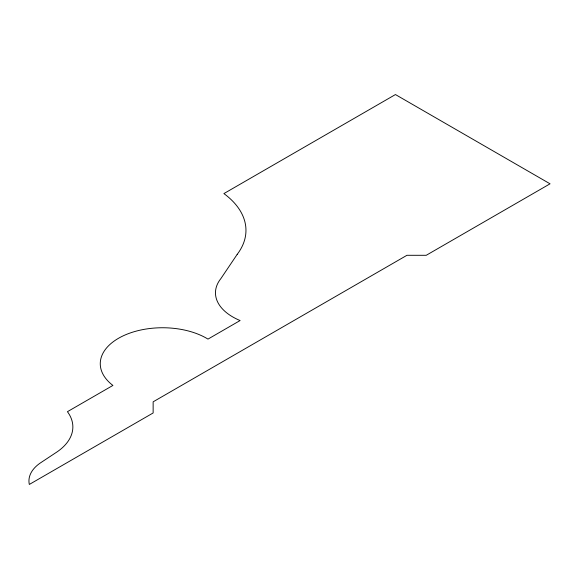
<?xml version="1.0" encoding="UTF-8"?>
<svg xmlns="http://www.w3.org/2000/svg" width="579" height="579" viewBox="0 0 579 579"><rect width="100%" height="100%" fill="white"/><g stroke="black" fill="none" stroke-linecap="round" stroke-linejoin="round"><path stroke-width="0.87" d="M237.195 254.355L220.867 278.608A59.029 34.081 0 0 0 240.104 320.542L207.977 339.099A62.293 35.963 0 0 0 122.372 336.233A62.293 35.963 0 0 0 112.912 385.433L67.432 411.691A67.019 38.692 0 0 1 57.024 451.917L41.304 462.331A48.245 27.857 0 0 0 29.326 484.449L153.138 412.965L153.138 401.826L406.943 255.296L426.238 255.296L550.05 183.811L395.443 94.551L223.899 193.589A102.968 59.449 0 0 1 237.195 254.355"/></g></svg>
